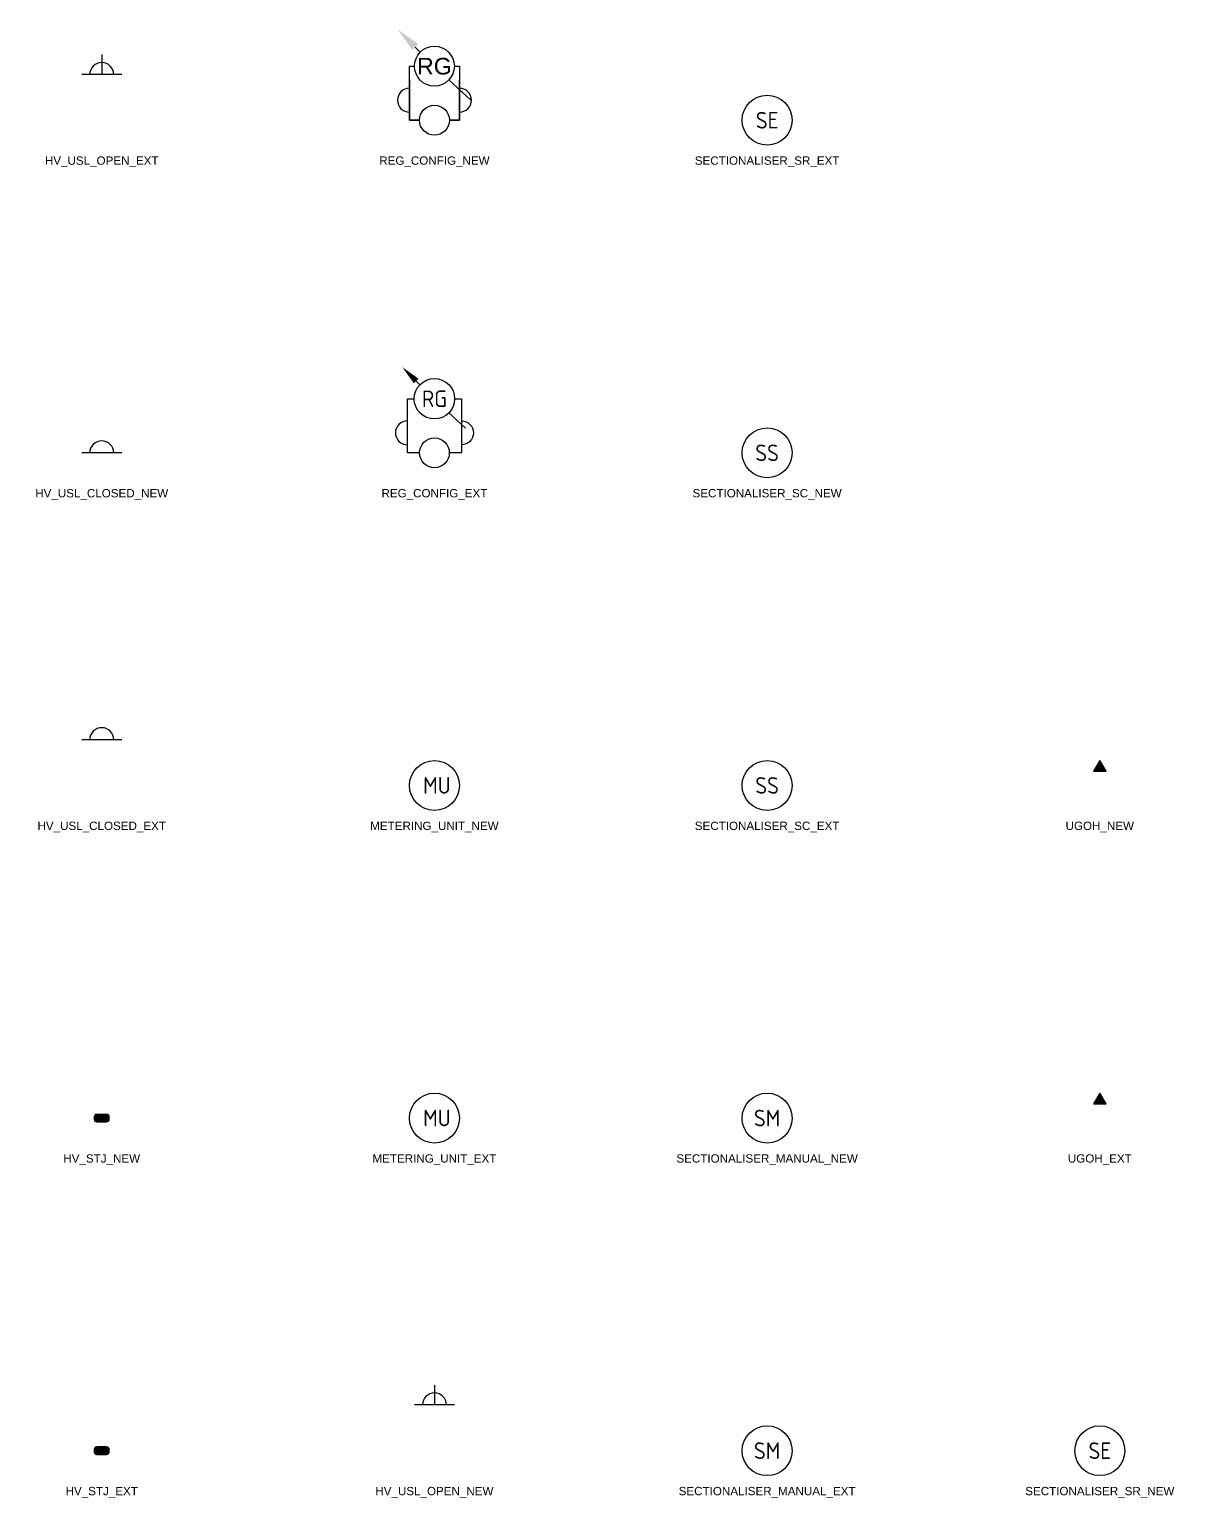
# Model space of a CAD drawing. Header units: metres. Extents: x -79 to 570, y -6 to 171.
# Drawn here: x 431.3 to 570.2, y -5.6 to 170.9 of the extents above; entities that cross this region are included whole.
import ezdxf
from ezdxf.enums import TextEntityAlignment as Align

# ---------------------------------------------------------------- set-up
doc = ezdxf.new("R2010")
doc.units = ezdxf.units.M
doc.set_wipeout_variables(frame=1)
doc.layers.get('0').update_dxf_attribs({"color": 6})
doc.layers.add('Equip_SP_HV_EXT', color=7, linetype='Continuous')
doc.layers.add('Equip_SP_HV_NEW', color=2, linetype='Continuous')
doc.styles.add('ARIAL', font='arial.ttf', dxfattribs={"height": 2})
doc.styles.add('iecISOCP', font='isocp.shx')
doc.styles.add('IESYMBOL1', font='isocp.shx')
doc.styles.get("Standard").update_dxf_attribs({"font": 'arial.ttf'})
doc.styles.add('SWITCH_LABEL', font='arial.ttf', dxfattribs={"height": 2.5})

# ---------------------------------------------------------------- blocks, each defined once
blk = doc.blocks.new('HV_STJ_EXT')
h = blk.add_hatch(color=256)
edge = h.paths.add_edge_path()
edge.add_ellipse((-0.59, 0.13), major_axis=(0.226, 0.226), ratio=1, start_angle=45, end_angle=135)
edge.add_line((-0.91, 0.13), (-0.91, -0.13))
edge.add_ellipse((-0.59, -0.13), major_axis=(0.226, 0.226), ratio=1, start_angle=135, end_angle=225)
edge.add_line((-0.59, -0.45), (0.59, -0.45))
edge.add_ellipse((0.59, -0.13), major_axis=(-0.226, 0.226), ratio=1, start_angle=135, end_angle=225)
edge.add_line((0.91, -0.13), (0.91, 0.13))
edge.add_ellipse((0.59, 0.13), major_axis=(-0.226, 0.226), ratio=1, start_angle=225, end_angle=315)
edge.add_line((0.59, 0.45), (-0.59, 0.45))
blk.add_lwpolyline([(-0.91, 0.13), (-0.91, -0.13, 0.414214), (-0.59, -0.45), (0.59, -0.45, 0.414214), (0.91, -0.13), (0.91, 0.13, 0.414214), (0.59, 0.45), (-0.59, 0.45, 0.414214)], format="xyb", close=True)
for tag, flags, p in [('ORIENTATION', 9, (1.5, 0)), ('Z', 1, (1.5, -0.8)), ('USAGE', 9, (1.5, -0.2)), ('LEGEND', 9, (1.5, -0.4)), ('NOTES', 9, (1.5, -0.6))]:
    blk.add_attdef(tag, text='', height=0.2, dxfattribs=dict(flags=flags)).set_placement(p, align=Align.MIDDLE_LEFT)
blk = doc.blocks.new('HV_STJ_NEW')
blk.add_hatch(color=256).paths.add_polyline_path([(0.91, 0.13, 0.414214), (0.59, 0.45), (-0.59, 0.45, 0.414214), (-0.91, 0.13), (-0.91, -0.13, 0.414214), (-0.59, -0.45), (0.59, -0.45, 0.414214), (0.91, -0.13)])
blk.add_lwpolyline([(-0.91, 0.13), (-0.91, -0.13, 0.414214), (-0.59, -0.45), (0.59, -0.45, 0.414214), (0.91, -0.13), (0.91, 0.13, 0.414214), (0.59, 0.45), (-0.59, 0.45, 0.414214)], format="xyb", close=True)
for tag, flags, p in [('ORIENTATION', 9, (1.5, 0)), ('OWNED_BY', 9, (1.5, -0.8)), ('OPERATED_BY', 9, (1.5, -1)), ('TYPE', 9, (1.5, -1.4)), ('OPERATING_VOLTAGE', 9, (1.5, -1.6)), ('CONSTRUCTED_VOLTAGE', 9, (1.5, -1.8)), ('USAGE', 9, (1.5, -0.2)), ('LEGEND', 9, (1.5, -0.4)), ('NOTES', 9, (1.5, -0.6)), ('MAINTAINED_BY', 9, (1.5, -1.2)), ('Z', 1, (1.5, -2.2)), ('NUMBER_OF_PHASES', 9, (1.5, -2))]:
    blk.add_attdef(tag, text='', height=0.2, dxfattribs=dict(flags=flags)).set_placement(p, align=Align.MIDDLE_LEFT)
blk = doc.blocks.new('HV_USL_CLOSED_EXT')
blk.add_line((2.4, 5.5), (-2.4, 5.5))
blk.add_lwpolyline([(1.44, 5.5, 0.414214), (0, 6.94, 0.414214), (-1.44, 5.5)], format="xyb")
for tag, height, flags, p in [('ASSET_NUM', 2.5, 8, (2, 2)), ('STREET_CODE', 0.2, 9, (1.5, 0)), ('ACTUAL_STATUS', 0.2, 9, (1.5, -0.2)), ('CONSTRUCTED_VOLTAGE', 0.2, 9, (1.5, -0.4)), ('OPERATING_VOLTAGE', 0.2, 9, (1.5, -0.8)), ('ORIENTATION', 0.2, 9, (1.5, -1)), ('OWNED_BY', 0.2, 9, (1.5, -1.2)), ('OPERATED_BY', 0.2, 9, (1.5, -1.4)), ('STATE', 0.2, 9, (1.5, -1.8)), ('NO_PHASES', 0.2, 9, (1.5, -0.6)), ('MAINTAINED_BY', 0.2, 9, (1.5, -1.6)), ('SWITCH_TYPE', 0.2, 9, (1.5, -2)), ('STREETNAME', 0.2, 9, (1.5, -2.8)), ('SUBURB', 0.2, 9, (1.5, -3)), ('Z', 0.2, 1, (1.5, -3.6)), ('USAGE', 0.2, 9, (1.5, -2.2)), ('LEGEND', 0.2, 9, (1.5, -2.4)), ('LOCATION', 0.2, 9, (1.5, -2.6)), ('NOTES', 0.2, 9, (1.5, -3.2)), ('LABEL_ALIGNMENT', 0.2, 9, (1.5, -3.4))]:
    blk.add_attdef(tag, text='', height=height, dxfattribs=dict(flags=flags)).set_placement(p, align=Align.MIDDLE_LEFT)
blk = doc.blocks.new('HV_USL_CLOSED_NEW')
blk.add_line((2.4, 0), (-2.4, 0))
blk.add_lwpolyline([(1.44, 0, 0.414214), (0, 1.44, 0.414214), (-1.44, 0)], format="xyb")
for tag, height, flags, p in [('ASSET_NUM', 3.5, 8, (2, 2)), ('STREET_CODE', 0.2, 9, (1.5, 0)), ('ACTUAL_STATUS', 0.2, 9, (1.5, -0.2)), ('CONSTRUCTED_VOLTAGE', 0.2, 9, (1.5, -0.4)), ('OPERATING_VOLTAGE', 0.2, 9, (1.5, -0.8)), ('ORIENTATION', 0.2, 9, (1.5, -1)), ('OWNED_BY', 0.2, 9, (1.5, -1.2)), ('OPERATED_BY', 0.2, 9, (1.5, -1.4)), ('STATE', 0.2, 9, (1.5, -1.8)), ('NO_PHASES', 0.2, 9, (1.5, -0.6)), ('MAINTAINED_BY', 0.2, 9, (1.5, -1.6)), ('SWITCH_TYPE', 0.2, 9, (1.5, -2)), ('SUBURB', 0.2, 9, (1.5, -2.6)), ('STREETNAME', 0.2, 9, (1.5, -2.8)), ('Z', 0.2, 1, (1.5, -3.6)), ('USAGE', 0.2, 9, (1.5, -2.2)), ('LEGEND', 0.2, 9, (1.5, -2.4)), ('LOCATION', 0.2, 9, (1.5, -3)), ('NOTES', 0.2, 9, (1.5, -3.2)), ('LABEL_ALIGNMENT', 0.2, 9, (1.5, -3.4))]:
    blk.add_attdef(tag, text='', height=height, dxfattribs=dict(flags=flags)).set_placement(p, align=Align.MIDDLE_LEFT)
blk = doc.blocks.new('HV_USL_OPEN_EXT')
for p, q in [((0, 7.9), (0, 5.5)), ((2.4, 5.5), (-2.4, 5.5))]:
    blk.add_line(p, q)
blk.add_lwpolyline([(1.44, 5.5, 1), (-1.44, 5.5)], format="xyb")
for tag, height, flags, p in [('ASSET_NUM', 2.5, 8, (2, 2)), ('STREET_CODE', 0.2, 9, (1.5, 0)), ('ACTUAL_STATUS', 0.2, 9, (1.5, -0.2)), ('CONSTRUCTED_VOLTAGE', 0.2, 9, (1.5, -0.4)), ('OPERATING_VOLTAGE', 0.2, 9, (1.5, -0.8)), ('ORIENTATION', 0.2, 9, (1.5, -1)), ('OWNED_BY', 0.2, 9, (1.5, -1.2)), ('OPERATED_BY', 0.2, 9, (1.5, -1.4)), ('STATE', 0.2, 9, (1.5, -1.8)), ('NO_PHASES', 0.2, 9, (1.5, -0.6)), ('MAINTAINED_BY', 0.2, 9, (1.5, -1.6)), ('SWITCH_TYPE', 0.2, 9, (1.5, -2)), ('STREETNAME', 0.2, 9, (1.5, -2.8)), ('SUBURB', 0.2, 9, (1.5, -3)), ('Z', 0.2, 1, (1.5, -3.6)), ('USAGE', 0.2, 9, (1.5, -2.2)), ('LEGEND', 0.2, 9, (1.5, -2.4)), ('LOCATION', 0.2, 9, (1.5, -2.6)), ('NOTES', 0.2, 9, (1.5, -3.2)), ('LABEL_ALIGNMENT', 0.2, 9, (1.5, -3.4))]:
    blk.add_attdef(tag, text='', height=height, dxfattribs=dict(flags=flags)).set_placement(p, align=Align.MIDDLE_LEFT)
blk = doc.blocks.new('HV_USL_OPEN_NEW')
for p, q in [((0, 7.9), (0, 5.5)), ((2.4, 5.5), (-2.4, 5.5))]:
    blk.add_line(p, q)
blk.add_lwpolyline([(1.44, 5.5, 1), (-1.44, 5.5)], format="xyb")
for tag, height, flags, p in [('ASSET_NUM', 3.5, 8, (2, 2)), ('STREET_CODE', 0.2, 9, (1.5, 0)), ('ACTUAL_STATUS', 0.2, 9, (1.5, -0.2)), ('CONSTRUCTED_VOLTAGE', 0.2, 9, (1.5, -0.4)), ('OPERATING_VOLTAGE', 0.2, 9, (1.5, -0.8)), ('ORIENTATION', 0.2, 9, (1.5, -1)), ('OWNED_BY', 0.2, 9, (1.5, -1.2)), ('OPERATED_BY', 0.2, 9, (1.5, -1.4)), ('STATE', 0.2, 9, (1.5, -1.8)), ('NO_PHASES', 0.2, 9, (1.5, -0.6)), ('MAINTAINED_BY', 0.2, 9, (1.5, -1.6)), ('SWITCH_TYPE', 0.2, 9, (1.5, -2)), ('SUBURB', 0.2, 9, (1.5, -2.6)), ('STREETNAME', 0.2, 9, (1.5, -2.8)), ('Z', 0.2, 1, (1.5, -3.6)), ('USAGE', 0.2, 9, (1.5, -2.2)), ('LEGEND', 0.2, 9, (1.5, -2.4)), ('LOCATION', 0.2, 9, (1.5, -3)), ('NOTES', 0.2, 9, (1.5, -3.2)), ('LABEL_ALIGNMENT', 0.2, 9, (1.5, -3.4))]:
    blk.add_attdef(tag, text='', height=height, dxfattribs=dict(flags=flags)).set_placement(p, align=Align.MIDDLE_LEFT)
blk = doc.blocks.new('METERING_UNIT_EXT')
blk.add_wipeout([(-0.17, 3), (-0.55, 2.95), (-0.91, 2.86), (-1.26, 2.72), (-1.59, 2.54), (-1.9, 2.32), (-2.18, 2.06), (-2.42, 1.78), (-2.62, 1.46), (-2.78, 1.12), (-2.9, 0.76), (-2.97, 0.39), (-3, 0.02), (-2.98, -0.36), (-2.91, -0.73), (-2.8, -1.09), (-2.64, -1.43), (-2.44, -1.75), (-2.2, -2.04), (-1.92, -2.3), (-1.62, -2.52), (-1.29, -2.71), (-0.94, -2.85), (-0.58, -2.94), (-0.2, -2.99), (0.17, -3), (0.55, -2.95), (0.91, -2.86), (1.26, -2.72), (1.59, -2.54), (1.9, -2.32), (2.18, -2.06), (2.42, -1.78), (2.62, -1.46), (2.78, -1.12), (2.9, -0.76), (2.97, -0.39), (3, -0.02), (2.98, 0.36), (2.91, 0.73), (2.8, 1.09), (2.64, 1.43), (2.44, 1.75), (2.2, 2.04), (1.92, 2.3), (1.62, 2.52), (1.29, 2.71), (0.94, 2.85), (0.58, 2.94), (0.2, 2.99)])
blk.add_circle((0, 0), 3)
at = {"insert": (-1.35, 1.01), "char_height": 2, "width": 2.7042, "attachment_point": 1, "style": 'iecISOCP'}
blk.add_mtext('MU', dxfattribs=at)
at = {"flags": 1}
blk.add_attdef('Z', (0, 0), '', height=0.2, dxfattribs=at)
at = {"flags": 9}
for tag, p in [('CONSTRUCTED_VOLTAGE', (0, 0)), ('OPERATING_VOLTAGE', (0, -0.4)), ('ORIENTATION', (0, -0.6)), ('OWNED_BY', (0, -0.8)), ('STATE', (0, -1)), ('STREETNAME', (0, -1.6)), ('SUBURB', (0, -1.8)), ('NO_PHASES', (0, -0.2)), ('USAGE', (0, -1.2)), ('LEGEND', (0, -1.4)), ('NOTES', (0, -2))]:
    blk.add_attdef(tag, text='', height=0.2, dxfattribs=at).set_placement(p, align=Align.MIDDLE_LEFT)
blk = doc.blocks.new('METERING_UNIT_NEW')
blk.add_circle((0, 0), 3)
at = {"insert": (-1.35, 1.01), "char_height": 2, "width": 2.7042, "attachment_point": 1, "style": 'iecISOCP'}
blk.add_mtext('MU', dxfattribs=at)
for tag, flags, p in [('CONSTRUCTED_VOLTAGE', 9, (1.5, 0)), ('OPERATING_VOLTAGE', 9, (1.5, -0.4)), ('ORIENTATION', 9, (1.5, -0.6)), ('OWNED_BY', 9, (1.5, -0.8)), ('OPERATED_BY', 9, (1.5, -1)), ('STATE', 9, (1.5, -1.4)), ('NO_PHASES', 9, (1.5, -0.2)), ('MAINTAINED_BY', 9, (1.5, -1.2)), ('USAGE', 9, (1.5, -1.6)), ('LEGEND', 9, (1.5, -1.8)), ('SUBURB', 9, (1.5, -2)), ('STREETNAME', 9, (1.5, -2.2)), ('CUSTOMER_TYPE', 9, (1.5, -2.6)), ('Z', 1, (1.5, -2.8)), ('NOTES', 9, (1.5, -2.4))]:
    blk.add_attdef(tag, text='', height=0.2, dxfattribs=dict(flags=flags)).set_placement(p, align=Align.MIDDLE_LEFT)
blk = doc.blocks.new('REG_CONFIG_EXT')
for p, q in [((-2.19, 8.63), (-1.71, 8.15)), ((1.71, 4.85), (3.74, 2.95))]:
    blk.add_line(p, q)
for points in [[(-1.79, 0), (-3.25, 0), (-3.25, 6.5), (-2.43, 6.5)], [(2.43, 6.5), (3.25, 6.5), (3.25, 0), (1.79, 0)]]:
    blk.add_lwpolyline(points)
at = {"flags": 128}
for points in [[(-3.25, 3.84, 1), (-3.25, 0.96, 1)], [(3.25, 3.84, -1), (3.25, 0.96, -0.170677)]]:
    blk.add_lwpolyline(points, format="xyb", dxfattribs=at)
for centre, radius in [((0, 6.5), 2.43), ((0, 0), 1.79)]:
    blk.add_circle(centre, radius)
blk.add_solid([(-2.47, 8.35), (-3.87, 10.32), (-1.91, 8.91)])
at = {"insert": (0, 6.5), "char_height": 2, "width": 3.6298, "attachment_point": 5}
blk.add_mtext('{\\Fisocp|c0;RG}', dxfattribs=at)
at = {"style": 'ARIAL', "flags": 8}
blk.add_attdef('ASSET_NUM2', text='', height=2.5, dxfattribs=at).set_placement((-0.12, 9.69), align=Align.BOTTOM_CENTER)
blk.add_attdef('ASSET_NUM1', text='', height=2.5, dxfattribs=at).set_placement((-6.02, 2.34), align=Align.MIDDLE_RIGHT)
blk.add_attdef('ASSET_NUM3', text='', height=2.5, dxfattribs=at).set_placement((5.71, 2.38), align=Align.MIDDLE_LEFT)
at = {"flags": 1}
blk.add_attdef('Z', (-3.25, 0), '', height=0.2, dxfattribs=at)
at = {"style": 'ARIAL', "flags": 8}
blk.add_attdef('ASSET_NUM4', text='', height=2.5, dxfattribs=at).set_placement((0, -3.1), align=Align.TOP_CENTER)
blk = doc.blocks.new('*U74')
blk.add_wipeout([(0, 2.4), (-0.3, 2.38), (-0.6, 2.32), (-0.88, 2.23), (-1.16, 2.1), (-1.41, 1.94), (-1.64, 1.75), (-1.85, 1.53), (-2.03, 1.29), (-2.17, 1.02), (-2.28, 0.74), (-2.36, 0.45), (-2.4, 0.15), (-2.4, -0.15), (-2.36, -0.45), (-2.28, -0.74), (-2.17, -1.02), (-2.03, -1.29), (-1.85, -1.53), (-1.64, -1.75), (-1.41, -1.94), (-1.16, -2.1), (-0.88, -2.23), (-0.6, -2.32), (-0.3, -2.38), (0, -2.4), (0.3, -2.38), (0.6, -2.32), (0.88, -2.23), (1.16, -2.1), (1.41, -1.94), (1.64, -1.75), (1.85, -1.53), (2.03, -1.29), (2.17, -1.02), (2.28, -0.74), (2.36, -0.45), (2.4, -0.15), (2.4, 0.15), (2.36, 0.45), (2.28, 0.74), (2.17, 1.02), (2.03, 1.29), (1.85, 1.53), (1.64, 1.75), (1.41, 1.94), (1.16, 2.1), (0.88, 2.23), (0.6, 2.32), (0.3, 2.38)])
for p, q in [((-2.3, 2.3), (-1.7, 1.7)), ((1.75, -1.64), (4.32, -4.03))]:
    blk.add_line(p, q)
blk.add_circle((0, 0), 2.4)
blk.add_solid([(-2.65, 1.95), (-4.42, 4.42), (-1.95, 2.66)])
blk.add_text('RG', height=2).set_placement((0, 0), align=Align.MIDDLE_CENTER)
for tag, height, flags, p in [('ASSET_NUM', 3.5, 8, (2, 2)), ('STREET_CODE', 0.2, 9, (1.5, 0)), ('CONSTRUCTED_VOLTAGE', 0.2, 9, (1.5, -0.2)), ('OPERATING_VOLTAGE', 0.2, 9, (1.5, -0.6)), ('ORIENTATION', 0.2, 9, (1.5, -0.8)), ('OWNED_BY', 0.2, 9, (1.5, -1)), ('OPERATED_BY', 0.2, 9, (1.5, -1.2)), ('STATE', 0.2, 9, (1.5, -1.8)), ('NO_PHASES', 0.2, 9, (1.5, -0.4)), ('MAINTAINED_BY', 0.2, 9, (1.5, -1.4)), ('REGULATOR_TYPE', 0.2, 9, (1.5, -1.6)), ('SUBURB', 0.2, 9, (1.5, -2.4)), ('STREETNAME', 0.2, 9, (1.5, -2.6)), ('Z', 0.2, 1, (1.5, -3.2)), ('USAGE', 0.2, 9, (1.5, -2)), ('LEGEND', 0.2, 9, (1.5, -2.2)), ('LOCATION', 0.2, 9, (1.5, -2.8)), ('NOTES', 0.2, 9, (1.5, -3))]:
    blk.add_attdef(tag, text='', height=height, dxfattribs=dict(flags=flags)).set_placement(p, align=Align.MIDDLE_LEFT)
blk = doc.blocks.new('HV_ABS_OPEN_NEW')
for p, q in [((-3, 0), (-1.8, 0)), ((1.8, 0), (3, 0))]:
    blk.add_line(p, q)
blk.add_circle((0, 0), 1.8)
for tag, height, flags, p in [('ASSET_NUM', 3.5, 8, (2, 2)), ('STREET_CODE', 0.2, 9, (1.5, 0)), ('ACTUAL_STATUS', 0.2, 9, (1.5, -0.2)), ('CONSTRUCTED_VOLTAGE', 0.2, 9, (1.5, -0.4)), ('OPERATING_VOLTAGE', 0.2, 9, (1.5, -0.8)), ('ORIENTATION', 0.2, 9, (1.5, -1)), ('OWNED_BY', 0.2, 9, (1.5, -1.2)), ('STATE', 0.2, 9, (1.5, -1.4)), ('SWITCH_TYPE', 0.2, 9, (1.5, -1.6)), ('NO_PHASES', 0.2, 9, (1.5, -0.6)), ('USAGE', 0.2, 9, (1.5, -1.8)), ('SUBURB', 0.2, 9, (1.5, -2.2)), ('STREETNAME', 0.2, 9, (1.5, -2.4)), ('OPERATED_BY', 0.2, 9, (1.5, -3.2)), ('Z', 0.2, 1, (1.5, -3.6)), ('LEGEND', 0.2, 9, (1.5, -2)), ('LOCATION', 0.2, 9, (1.5, -2.6)), ('NOTES', 0.2, 9, (1.5, -2.8)), ('MAINTAINED_BY', 0.2, 9, (1.5, -3)), ('LABEL_ALIGNMENT', 0.2, 9, (1.5, -3.4))]:
    blk.add_attdef(tag, text='', height=height, dxfattribs=dict(flags=flags)).set_placement(p, align=Align.MIDDLE_LEFT)
blk = doc.blocks.new('REG_CONFIG_NEW')
at = {"layer": 'Equip_SP_HV_NEW'}
for points in [[(-1.8, 0), (-3, 0), (-3, 6.5), (-2.4, 6.5)], [(2.4, 6.5), (3, 6.5), (3, 0), (1.8, 0)]]:
    blk.add_lwpolyline(points, dxfattribs=at)
blk.add_blockref('*U74', (0, 6.5))
for p, rotation in [((-3, 2.4), 90), ((3, 2.4), 270)]:
    blk.add_blockref('HV_USL_CLOSED_NEW', p, dxfattribs=dict(rotation=rotation))
blk.add_blockref('HV_ABS_OPEN_NEW', (0, 0))
blk = doc.blocks.new('SECTIONALISER_MANUAL_EXT')
blk.add_circle((0, 0), 3)
at = {"style": 'IESYMBOL1'}
blk.add_text('SM', height=2, dxfattribs=at).set_placement((0, 0), align=Align.MIDDLE)
at = {"style": 'SWITCH_LABEL'}
for tag, height, flags, p in [('ASSET_NUM', 2.5, 8, (2, 2)), ('STREET_CODE', 0.2, 9, (0, -0.2))]:
    blk.add_attdef(tag, text='', height=height, dxfattribs=dict(at, flags=flags)).set_placement(p, align=Align.MIDDLE_LEFT)
at = {"flags": 1}
blk.add_attdef('Z', (0, 0), '', height=0.2, dxfattribs=at)
at = {"flags": 9}
for tag, p in [('ACTUAL_STATUS', (0, -0.4)), ('CONSTRUCTED_VOLTAGE', (0, -0.6)), ('OPERATING_VOLTAGE', (0, -1)), ('ORIENTATION', (0, -1.2)), ('OWNED_BY', (0, -1.4)), ('SECTIONALISER_TYPE', (0, -1.6)), ('STATE', (0, -1.8)), ('NO_PHASES', (0, -0.8)), ('STREETNAME', (0, -2.6)), ('SUBURB', (0, -2.8)), ('USAGE', (0, -2)), ('LEGEND', (0, -2.2)), ('LOCATION', (0, -2.4)), ('NOTES', (0, -3))]:
    blk.add_attdef(tag, text='', height=0.2, dxfattribs=at).set_placement(p, align=Align.MIDDLE_LEFT)
blk = doc.blocks.new('SECTIONALISER_MANUAL_NEW')
blk.add_circle((0, 0), 3)
at = {"style": 'IESYMBOL1'}
blk.add_text('SM', height=2, dxfattribs=at).set_placement((0, 0), align=Align.MIDDLE)
for tag, height, flags, p in [('ASSET_NUM', 2.5, 8, (2, 2)), ('STREET_CODE', 0.2, 9, (1.5, 0)), ('ACTUAL_STATUS', 0.2, 9, (1.5, -0.2)), ('CONSTRUCTED_VOLTAGE', 0.2, 9, (1.5, -0.4)), ('OPERATING_VOLTAGE', 0.2, 9, (1.5, -0.8)), ('ORIENTATION', 0.2, 9, (1.5, -1)), ('OWNED_BY', 0.2, 9, (1.5, -1.2)), ('OPERATED_BY', 0.2, 9, (1.5, -1.4)), ('SECTIONALISER_TYPE', 0.2, 9, (1.5, -1.8)), ('NO_PHASES', 0.2, 9, (1.5, -0.6)), ('MAINTAINED_BY', 0.2, 9, (1.5, -1.6)), ('STATE', 0.2, 9, (1.5, -2)), ('SUBURB', 0.2, 9, (1.5, -2.4)), ('STREETNAME', 0.2, 9, (1.5, -2.6)), ('Z', 0.2, 1, (1.5, -3.4)), ('USAGE', 0.2, 9, (1.5, -2.2)), ('LOCATION', 0.2, 9, (1.5, -2.8)), ('NOTES', 0.2, 9, (1.5, -3)), ('LABEL_ALIGNMENT', 0.2, 9, (1.5, -3.2))]:
    blk.add_attdef(tag, text='', height=height, dxfattribs=dict(flags=flags)).set_placement(p, align=Align.MIDDLE_LEFT)
blk = doc.blocks.new('SECTIONALISER_SC_EXT')
blk.add_circle((0, 0), 3)
at = {"style": 'IESYMBOL1'}
blk.add_text('SS', height=2, dxfattribs=at).set_placement((0, 0), align=Align.MIDDLE)
at = {"style": 'SWITCH_LABEL'}
for tag, height, flags, p in [('ASSET_NUM', 2.5, 8, (2, 2)), ('STREET_CODE', 0.2, 9, (0, -0.2))]:
    blk.add_attdef(tag, text='', height=height, dxfattribs=dict(at, flags=flags)).set_placement(p, align=Align.MIDDLE_LEFT)
at = {"flags": 1}
blk.add_attdef('Z', (0, 0), '', height=0.2, dxfattribs=at)
at = {"flags": 9}
for tag, p in [('ACTUAL_STATUS', (0, -0.4)), ('CONSTRUCTED_VOLTAGE', (0, -0.6)), ('OPERATING_VOLTAGE', (0, -1)), ('ORIENTATION', (0, -1.2)), ('OWNED_BY', (0, -1.4)), ('SECTIONALISER_TYPE', (0, -1.6)), ('STATE', (0, -1.8)), ('NO_PHASES', (0, -0.8)), ('STREETNAME', (0, -2.4)), ('SUBURB', (0, -2.6)), ('USAGE', (0, -2)), ('LOCATION', (0, -2.2)), ('NOTES', (0, -2.8))]:
    blk.add_attdef(tag, text='', height=0.2, dxfattribs=at).set_placement(p, align=Align.MIDDLE_LEFT)
blk = doc.blocks.new('SECTIONALISER_SC_NEW')
blk.add_circle((0, 0), 3)
at = {"style": 'IESYMBOL1'}
blk.add_text('SS', height=2, dxfattribs=at).set_placement((0, 0), align=Align.MIDDLE)
for tag, height, flags, p in [('ASSET_NUM', 2.5, 8, (2, 2)), ('STREET_CODE', 0.2, 9, (1.5, 0)), ('ACTUAL_STATUS', 0.2, 9, (1.5, -0.2)), ('CONSTRUCTED_VOLTAGE', 0.2, 9, (1.5, -0.4)), ('OPERATING_VOLTAGE', 0.2, 9, (1.5, -0.8)), ('ORIENTATION', 0.2, 9, (1.5, -1)), ('OWNED_BY', 0.2, 9, (1.5, -1.2)), ('OPERATED_BY', 0.2, 9, (1.5, -1.4)), ('SECTIONALISER_TYPE', 0.2, 9, (1.5, -1.8)), ('NO_PHASES', 0.2, 9, (1.5, -0.6)), ('MAINTAINED_BY', 0.2, 9, (1.5, -1.6)), ('STATE', 0.2, 9, (1.5, -2)), ('SUBURB', 0.2, 9, (1.5, -2.6)), ('STREETNAME', 0.2, 9, (1.5, -2.8)), ('Z', 0.2, 1, (1.5, -3.6)), ('USAGE', 0.2, 9, (1.5, -2.2)), ('LEGEND', 0.2, 9, (1.5, -2.4)), ('LOCATION', 0.2, 9, (1.5, -3)), ('NOTES', 0.2, 9, (1.5, -3.2)), ('LABEL_ALIGNMENT', 0.2, 9, (1.5, -3.4))]:
    blk.add_attdef(tag, text='', height=height, dxfattribs=dict(flags=flags)).set_placement(p, align=Align.MIDDLE_LEFT)
blk = doc.blocks.new('SECTIONALISER_SR_EXT')
blk.add_circle((0, 0), 3)
at = {"style": 'IESYMBOL1'}
blk.add_text('SE', height=2, dxfattribs=at).set_placement((0, 0), align=Align.MIDDLE)
for tag, height, flags, p in [('ASSET_NUM', 2.5, 8, (2, 2)), ('STREET_CODE', 0.2, 9, (1.5, 0)), ('ACTUAL_STATUS', 0.2, 9, (1.5, -0.2)), ('CONSTRUCTED_VOLTAGE', 0.2, 9, (1.5, -0.4)), ('OPERATING_VOLTAGE', 0.2, 9, (1.5, -0.8)), ('ORIENTATION', 0.2, 9, (1.5, -1)), ('OWNED_BY', 0.2, 9, (1.5, -1.2)), ('SECTIONALISER_TYPE', 0.2, 9, (1.5, -1.4)), ('STATE', 0.2, 9, (1.5, -1.6)), ('NO_PHASES', 0.2, 9, (1.5, -0.6)), ('USAGE', 0.2, 9, (1.5, -1.8)), ('STREETNAME', 0.2, 9, (1.5, -2)), ('SUBURB', 0.2, 9, (1.5, -2.2)), ('Z', 0.2, 1, (1.5, -2.4))]:
    blk.add_attdef(tag, text='', height=height, dxfattribs=dict(flags=flags)).set_placement(p, align=Align.MIDDLE_LEFT)
blk = doc.blocks.new('SECTIONALISER_SR_NEW')
blk.add_circle((0, 0), 3)
at = {"style": 'IESYMBOL1'}
blk.add_text('SE', height=2, dxfattribs=at).set_placement((0, 0), align=Align.MIDDLE)
for tag, height, flags, p in [('ASSET_NUM', 2.5, 8, (2, 2)), ('STREET_CODE', 0.2, 9, (1.5, 0)), ('ACTUAL_STATUS', 0.2, 9, (1.5, -0.2)), ('CONSTRUCTED_VOLTAGE', 0.2, 9, (1.5, -0.4)), ('OPERATING_VOLTAGE', 0.2, 9, (1.5, -0.8)), ('ORIENTATION', 0.2, 9, (1.5, -1)), ('OWNED_BY', 0.2, 9, (1.5, -1.2)), ('OPERATED_BY', 0.2, 9, (1.5, -1.4)), ('SECTIONALISER_TYPE', 0.2, 9, (1.5, -1.8)), ('NO_PHASES', 0.2, 9, (1.5, -0.6)), ('MAINTAINED_BY', 0.2, 9, (1.5, -1.6)), ('STATE', 0.2, 9, (1.5, -2)), ('SUBURB', 0.2, 9, (1.5, -2.4)), ('STREETNAME', 0.2, 9, (1.5, -2.6)), ('Z', 0.2, 1, (1.5, -3)), ('USAGE', 0.2, 9, (1.5, -2.2)), ('LABEL_ALIGNMENT', 0.2, 9, (1.5, -2.8))]:
    blk.add_attdef(tag, text='', height=height, dxfattribs=dict(flags=flags)).set_placement(p, align=Align.MIDDLE_LEFT)
blk = doc.blocks.new('UGOH_EXT')
blk.add_hatch(color=256).paths.add_polyline_path([(-0.75, 1.7), (0.75, 1.7), (0, 3)])
for p, q in [((0, 3), (-0.75, 1.7)), ((0.75, 1.7), (0, 3)), ((-0.75, 1.7), (0.75, 1.7))]:
    blk.add_line(p, q)
for tag, flags, p in [('CONSTRUCTED_VOLTAGE', 9, (1.5, 0)), ('ACTUAL_STATUS', 9, (1.5, -1.6)), ('OPERATING_VOLTAGE', 9, (1.5, -0.2)), ('ORIENTATION', 9, (1.5, -0.4)), ('STATE', 9, (1.5, -0.6)), ('OWNED_BY', 9, (1.5, -1)), ('OPERATED_BY', 9, (1.5, -1.2)), ('USAGE', 9, (1.5, -0.8)), ('MAINTAINED_BY', 9, (1.5, -1.4)), ('NUMBER_OF_PHASES', 9, (1.5, -1.8)), ('TYPE', 1, (1.5, -2))]:
    blk.add_attdef(tag, text='', height=0.2, dxfattribs=dict(flags=flags)).set_placement(p, align=Align.MIDDLE_LEFT)
blk = doc.blocks.new('UGOH_NEW')
blk.add_hatch(color=256).paths.add_polyline_path([(-0.75, 1.7), (0.75, 1.7), (0, 3)])
blk.add_lwpolyline([(-0.75, 1.7), (0.75, 1.7), (0, 3)], close=True)
for tag, flags, p in [('CONSTRUCTED_VOLTAGE', 9, (1.5, 0)), ('ACTUAL_STATUS', 9, (1.5, -1.6)), ('OPERATING_VOLTAGE', 9, (1.5, -0.2)), ('ORIENTATION', 9, (1.5, -0.4)), ('STATE', 9, (1.5, -0.6)), ('OWNED_BY', 9, (1.5, -1)), ('OPERATED_BY', 9, (1.5, -1.2)), ('USAGE', 9, (1.5, -0.8)), ('MAINTAINED_BY', 9, (1.5, -1.4)), ('NUMBER_OF_PHASES', 9, (1.5, -1.8)), ('TYPE', 1, (1.5, -2))]:
    blk.add_attdef(tag, text='', height=0.2, dxfattribs=dict(flags=flags)).set_placement(p, align=Align.MIDDLE_LEFT)

msp = doc.modelspace()

# ---------------------------------------------------------------- block references
at = {"layer": 'Equip_SP_HV_EXT'}
for name, p in [('HV_USL_OPEN_EXT', (440, 160)), ('SECTIONALISER_SR_EXT', (520, 160)), ('REG_CONFIG_EXT', (480, 120)), ('HV_USL_CLOSED_EXT', (440, 80)), ('SECTIONALISER_SC_EXT', (520, 80)), ('METERING_UNIT_EXT', (480, 40)), ('UGOH_EXT', (560, 40)), ('SECTIONALISER_MANUAL_EXT', (520, 0)), ('HV_STJ_EXT', (440, 0))]:
    msp.add_blockref(name, p, dxfattribs=at)
at = {"layer": 'Equip_SP_HV_NEW'}
for name, p in [('REG_CONFIG_NEW', (480, 160)), ('SECTIONALISER_SC_NEW', (520, 120)), ('HV_USL_CLOSED_NEW', (440, 120)), ('METERING_UNIT_NEW', (480, 80)), ('UGOH_NEW', (560, 80)), ('SECTIONALISER_MANUAL_NEW', (520, 40)), ('HV_STJ_NEW', (440, 40)), ('HV_USL_OPEN_NEW', (480, 0)), ('SECTIONALISER_SR_NEW', (560, 0))]:
    msp.add_blockref(name, p, dxfattribs=at)

# ---------------------------------------------------------------- texts
at = {"char_height": 1, "attachment_point": 5, "bg_fill": 3, "box_fill_scale": 1.2, "bg_fill_color": 256, "bg_fill_transparency": 0}
for s, insert, width in [('HV_USL_OPEN_EXT', (440, 155), 15), ('REG_CONFIG_NEW', (480, 155), 14), ('SECTIONALISER_SR_EXT', (520, 155), 20), ('HV_USL_CLOSED_NEW', (440, 115), 17), ('REG_CONFIG_EXT', (480, 115), 14), ('SECTIONALISER_SC_NEW', (520, 115), 20), ('HV_USL_CLOSED_EXT', (440, 75), 17), ('METERING_UNIT_NEW', (480, 75), 17), ('SECTIONALISER_SC_EXT', (520, 75), 20), ('UGOH_NEW', (560, 75), 8), ('HV_STJ_NEW', (440, 35), 10), ('METERING_UNIT_EXT', (480, 35), 17), ('SECTIONALISER_MANUAL_NEW', (520, 35), 24), ('UGOH_EXT', (560, 35), 8), ('HV_STJ_EXT', (440, -5), 10), ('HV_USL_OPEN_NEW', (480, -5), 15), ('SECTIONALISER_MANUAL_EXT', (520, -5), 24), ('SECTIONALISER_SR_NEW', (560, -5), 20)]:
    msp.add_mtext(s, dxfattribs=dict(at, insert=insert, width=width))

doc.saveas('drawing.dxf')
